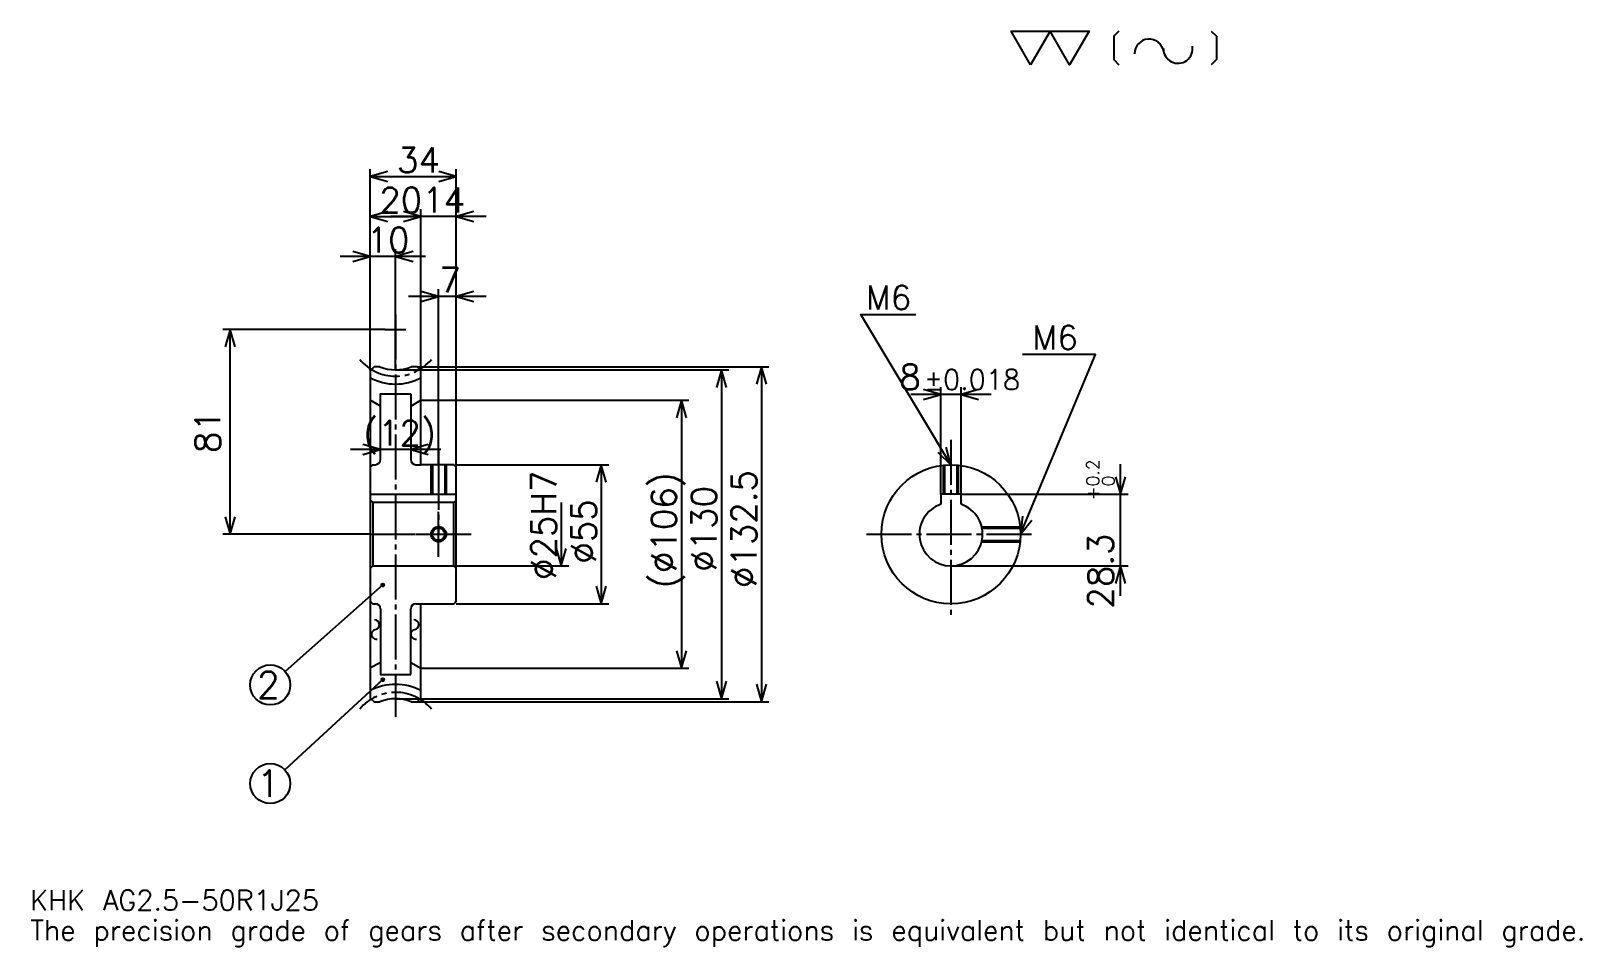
# Model space of a CAD drawing. Extents: x 20 to 633, y 7 to 369.
import ezdxf

# ---------------------------------------------------------------- set-up
doc = ezdxf.new("R2010")
doc.units = 0
doc.linetypes.add('DASHDOT', pattern=[23.733334, 17.8, -1.977778, 1.977778, -1.977778])
doc.layers.get('0').update_dxf_attribs({"linetype": 'CONTINUOUS'})
doc.layers.add('DASHDOT', color=6, linetype='DASHDOT')
doc.styles.add('KANJI', font='TXT', dxfattribs={"bigfont": 'BIGFONT'})

msp = doc.modelspace()

# ---------------------------------------------------------------- linework, layer by layer
at = {"color": 5}
for p, q in [((154.266663, 236.669434), (154.266663, 314.791626)), ((188.266663, 236.669434), (188.266663, 314.791626)), ((154.266663, 311.824982), (188.266663, 311.824982)), ((154.266663, 296.002747), (174.266663, 296.002747)), ((200.133331, 296.002747), (162.399994, 296.002747)), ((174.266663, 236.669434), (174.266663, 298.969421)), ((164.266663, 251.419434), (164.266663, 283.147217)), ((176.133331, 280.180542), (142.399994, 280.180542)), ((200.133331, 264.358337), (169.399994, 264.358337)), ((181.266663, 236.669434), (181.266663, 267.324982)), ((160.199997, 251.419434), (95.922218, 251.419434)), ((98.888885, 170.419434), (98.888885, 251.419434)), ((164.266663, 235.419434), (164.266663, 251.419434)), ((154.266663, 235.169434), (154.266663, 236.669434)), ((164.266663, 235.419434), (188.266663, 235.419434)), ((172.766663, 236.669434), (188.266663, 236.669434)), ((174.266663, 235.169434), (174.266663, 236.669434)), ((181.266663, 197.919434), (181.266663, 236.669434)), ((181.266663, 197.919434), (181.266663, 236.669434)), ((188.266663, 236.669434), (311.877747, 236.669434)), ((188.266663, 196.919434), (188.266663, 236.669434)), ((188.266663, 235.419434), (296.055542, 235.419434)), ((293.088867, 235.419434), (293.088867, 105.419434)), ((308.911102, 236.669434), (308.911102, 104.169434)), ((379.877777, 186.219437), (379.877777, 228.574982)), ((387.877777, 186.219437), (387.877777, 228.574982)), ((174.266663, 223.419434), (188.266663, 223.419434)), ((188.266663, 223.419434), (280.233337, 223.419434)), ((277.266663, 223.419434), (277.266663, 117.419434)), ((399.744446, 225.608322), (368.011108, 225.608322)), ((182.133331, 203.874985), (146.399994, 203.874985)), ((188.266663, 197.919434), (248.588898, 197.919434)), ((245.622223, 197.919434), (245.622223, 142.919434)), ((450.93335, 146.052765), (450.93335, 198.086105)), ((387.877777, 186.219437), (453.900024, 186.219437)), ((229.799988, 182.919434), (229.799988, 157.919434)), ((154.266663, 170.419434), (95.922218, 170.419434)), ((188.266663, 157.919434), (232.766663, 157.919434)), ((383.877777, 157.919434), (453.900024, 157.919434)), ((159.266663, 150.419434), (120.627197, 116.116074)), ((188.266663, 142.919434), (248.588898, 142.919434)), ((174.266663, 117.419434), (188.266663, 117.419434)), ((188.266663, 117.419434), (280.233337, 117.419434)), ((159.266663, 112.981934), (120.524872, 77.229111)), ((164.266663, 105.419434), (188.266663, 105.419434)), ((188.266663, 105.419434), (296.055542, 105.419434)), ((172.766663, 104.169434), (188.266663, 104.169434)), ((188.266663, 104.169434), (311.877747, 104.169434))]:
    msp.add_line(p, q, dxfattribs=at)
at = {"color": 4}
for p, q in [((158.266663, 221.110031), (154.266663, 223.419434)), ((170.266663, 225.919434), (170.266663, 199.919434)), ((170.266663, 221.110031), (174.266663, 223.419434)), ((172.266663, 197.919434), (174.266663, 197.919434)), ((154.266663, 186.219437), (188.266663, 186.219437)), ((188.266663, 183.919434), (187.266663, 182.919434)), ((154.266663, 156.919434), (155.266663, 157.919434)), ((188.266663, 156.919434), (187.266663, 157.919434)), ((172.266663, 142.919434), (174.266663, 142.919434)), ((170.266663, 114.919434), (170.266663, 140.919434)), ((158.266663, 119.728836), (154.266663, 117.419434)), ((170.266663, 119.728836), (174.266663, 117.419434))]:
    msp.add_line(p, q, dxfattribs=at)
at = {"color": 7}
for points in [[(415.333344, 356), (407.619995, 369.369781), (438.473358, 369.369781), (430.76001, 356), (423.046692, 369.369781), (415.333344, 356)], [(450.300446, 369.369781), (448.243561, 367.312897), (448.243561, 358.056885), (450.300446, 356)], [(486.810242, 369.369781), (488.867126, 367.312897), (488.867126, 358.056885), (486.810242, 356)]]:
    msp.add_lwpolyline(points, dxfattribs=at)
at = {"color": 5}
for points in [[(161.188889, 313.802765), (154.266663, 311.824982), (161.188889, 309.847198)], [(181.344437, 309.847198), (188.266663, 311.824982), (181.344437, 313.802765)], [(161.188889, 297.98053), (154.266663, 296.002747), (161.188889, 294.024994)], [(167.344437, 294.024994), (174.266663, 296.002747), (167.344437, 297.98053)], [(167.344437, 294.024994), (174.266663, 296.002747), (167.344437, 297.98053)], [(195.188889, 297.98053), (188.266663, 296.002747), (195.188889, 294.024994)], [(147.344437, 278.202759), (154.266663, 280.180542), (147.344437, 282.158325)], [(171.188889, 282.158325), (164.266663, 280.180542), (171.188889, 278.202759)], [(174.344437, 262.380554), (181.266663, 264.358337), (174.344437, 266.33609)], [(195.188889, 266.33609), (188.266663, 264.358337), (195.188889, 262.380554)], [(383.877777, 197.919434), (348.277771, 257.252777), (370.033325, 257.252777)], [(100.866669, 244.497208), (98.888885, 251.419434), (96.911102, 244.497208)], [(411.377777, 170.419434), (441.044434, 241.430542), (412.168884, 241.430542)], [(295.06665, 228.497208), (293.088867, 235.419434), (291.111084, 228.497208)], [(310.888885, 229.747208), (308.911102, 236.669434), (306.933319, 229.747208)], [(372.955566, 223.630539), (379.877777, 225.608322), (372.955566, 227.58609)], [(394.799988, 227.58609), (387.877777, 225.608322), (394.799988, 223.630539)], [(279.244446, 216.497208), (277.266663, 223.419434), (275.288879, 216.497208)], [(151.344437, 201.897217), (158.266663, 203.874985), (151.344437, 205.852768)], [(177.188889, 205.852768), (170.266663, 203.874985), (177.188889, 201.897217)], [(378.620392, 202.837631), (383.877777, 197.919434), (382.012268, 204.872742)], [(247.600006, 190.997208), (245.622223, 197.919434), (243.64444, 190.997208)], [(448.955566, 193.141663), (450.93335, 186.219437), (452.911133, 193.141663)], [(96.911102, 177.34166), (98.888885, 170.419434), (100.866669, 177.34166)], [(412.221283, 177.569061), (411.377777, 170.419434), (415.871124, 176.04425)], [(227.82222, 164.84166), (229.799988, 157.919434), (231.777771, 164.84166)], [(452.911133, 150.997208), (450.93335, 157.919434), (448.955566, 150.997208)], [(243.64444, 149.84166), (245.622223, 142.919434), (247.600006, 149.84166)], [(275.288879, 124.34166), (277.266663, 117.419434), (279.244446, 124.34166)], [(291.111084, 112.34166), (293.088867, 105.419434), (295.06665, 112.34166)], [(306.933319, 111.09166), (308.911102, 104.169434), (310.888885, 111.09166)]]:
    msp.add_lwpolyline(points, dxfattribs=at)
at = {"color": 4}
for points in [[(158.066864, 236.669434), (155.766663, 236.669434), (154.266663, 235.169434), (154.266663, 156.919434)], [(170.466461, 104.169434), (172.766663, 104.169434), (174.266663, 105.669434), (174.266663, 142.919434), (187.266663, 142.919434), (188.266663, 143.919434), (188.266663, 196.919434), (187.266663, 197.919434), (174.266663, 197.919434), (174.266663, 235.169434), (172.766663, 236.669434), (170.466461, 236.669434)], [(158.266663, 199.919434), (158.266663, 225.919434), (170.266663, 225.919434)], [(154.266663, 196.919434), (155.266663, 197.919434), (156.266663, 197.919434)], [(178.266663, 197.919434), (178.266663, 186.219437)], [(178.806671, 197.919434), (178.806671, 186.219437)], [(183.726654, 197.919434), (183.726654, 186.219437)], [(184.266663, 197.919434), (184.266663, 186.219437)], [(380.877777, 186.219437), (380.877777, 197.75531)], [(381.417786, 186.219437), (381.417786, 197.809189)], [(386.337769, 186.219437), (386.337769, 197.809189)], [(386.877777, 186.219437), (386.877777, 197.75531)], [(387.877777, 182.262146), (387.877777, 186.219437), (379.877777, 186.219437), (379.877777, 182.262146)], [(154.266663, 183.919434), (155.266663, 182.919434), (155.266663, 157.919434), (187.266663, 157.919434), (187.266663, 182.919434), (155.266663, 182.919434)], [(396.012451, 173.419434), (411.213654, 173.419434)], [(396.133301, 172.87944), (411.267517, 172.87944)], [(396.012451, 167.419434), (411.213654, 167.419434)], [(396.133301, 167.959427), (411.267517, 167.959427)], [(154.266663, 156.919434), (154.266663, 105.669434), (155.766663, 104.169434), (158.066864, 104.169434)], [(154.266663, 143.919434), (155.266663, 142.919434), (156.266663, 142.919434)], [(158.266663, 140.919434), (158.266663, 114.919434), (170.266663, 114.919434)]]:
    msp.add_lwpolyline(points, dxfattribs=at)
for centre, radius in [((383.877777, 170.419434), 27.5), ((181.266663, 170.419434), 2.46)]:
    msp.add_circle(centre, radius, dxfattribs=at)
at = {"color": 7}
msp.add_circle((181.266663, 170.419434), 3, dxfattribs=at)
at = {"color": 5}
for centre, radius in [((159.266663, 150.419434), 0.593333), ((114.711105, 110.863876), 7.911111), ((159.266663, 112.981934), 0.593333), ((114.711105, 71.863876), 7.911111)]:
    msp.add_circle(centre, radius, dxfattribs=at)
at = {"color": 7}
for centre, radius, start, end in [((462.256134, 360.394775), 5.785, 10, 180), ((473.65036, 362.4039), 5.785, 180, 10), ((155.983704, 134.616104), 1.928333, 280, 90), ((171.543701, 134.616104), 1.928333, 280, 90), ((156.653397, 130.818024), 1.928333, 90, 280), ((172.213409, 130.818024), 1.928333, 90, 280)]:
    msp.add_arc(centre, radius, start, end, dxfattribs=at)
at = {"color": 4}
for centre, radius, start, end in [((164.266663, 251.419434), 16, 247.201751877, 292.798248123), ((164.266663, 251.419434), 21.625, 242.456124875, 297.543875125), ((156.266663, 199.919434), 2, 270, 0), ((172.266663, 199.919434), 2, 180, 270), ((383.877777, 170.419434), 12.5, 108.662925185, 71.337074815), ((156.266663, 140.919434), 2, 0, 90), ((172.266663, 140.919434), 2, 90, 180), ((164.266663, 89.419434), 21.625, 62.456124875, 117.543875125), ((164.266663, 89.419434), 16, 67.201751877, 112.798248123)]:
    msp.add_arc(centre, radius, start, end, dxfattribs=at)
at = {"layer": 'DASHDOT', "color": 7}
for p, q in [((164.266663, 257.352783), (164.266663, 98.236099)), ((160.199997, 251.419434), (168.333328, 251.419434)), ((383.877777, 207.808319), (383.877777, 136.986099)), ((181.266663, 197.919434), (181.266663, 170.419434)), ((154.266663, 170.419434), (194.199997, 170.419434)), ((350.444458, 170.419434), (417.311096, 170.419434))]:
    msp.add_line(p, q, dxfattribs=at)
for points in [[(181.266663, 203.852768), (181.266663, 180.286102)], [(181.266663, 161.486099), (181.266663, 179.352768)], [(172.333328, 170.419434), (190.199997, 170.419434)]]:
    msp.add_lwpolyline(points, dxfattribs=at)
for centre, start, end in [((164.266663, 251.419434), 220.000002489, 319.999997511), ((164.266663, 89.419434), 40.000002489, 139.999997511)]:
    msp.add_arc(centre, 18.5, start, end, dxfattribs=at)

# ---------------------------------------------------------------- texts
at = {"color": 7, "style": 'KANJI'}
for s, height, p in [('34', 9.888889, (164.838882, 313.407227)), ('20', 9.888889, (157.838882, 297.584991)), ('14', 9.888889, (174.838882, 297.584991)), ('10', 9.888889, (152.838882, 281.762756)), ('7', 9.888889, (181.55278, 265.940552)), ('M6', 9.493334, (350.255554, 259.23053)), ('M6', 9.493334, (416.124451, 243.408325)), ('8', 9.888889, (363.465149, 227.58609)), ('%%p0.018', 7.911111, (373.253937, 227.58609)), ('(12)', 9.888889, (151.411102, 205.457214)), ('2', 10.548148, (109.437027, 105.589806)), ('1', 10.548148, (109.437027, 66.589806)), ('KHK AG2.5-50R1J25', 7.911111, (19.777779, 21.755556)), ('The precision grade of gears after secondary operations is equivalent but not identical to its original grade.', 7.911111, (19.777779, 9.888889))]:
    msp.add_text(s, height=height, dxfattribs=at).set_placement(p)
for s, height, p in [('81', 9.888889, (94.933334, 202.513885)), ('0.2', 4.944444, (442.428894, 189.383469)), ('%%c25H7', 9.888889, (227.82222, 152.372208)), ('(%%c106)', 9.888889, (275.288879, 149.158325)), ('%%c132.5', 9.888889, (306.933319, 149.158325)), ('0', 4.944444, (448.560028, 189.383469)), ('%%c130', 9.888889, (291.111084, 155.58609)), ('+', 4.944444, (442.428894, 183.845688)), ('%%c55', 9.888889, (243.64444, 158.799988)), ('28.3', 9.888889, (447.966675, 141.042664))]:
    msp.add_text(s, height=height, rotation=90, dxfattribs=at).set_placement(p)

doc.saveas('drawing.dxf')
